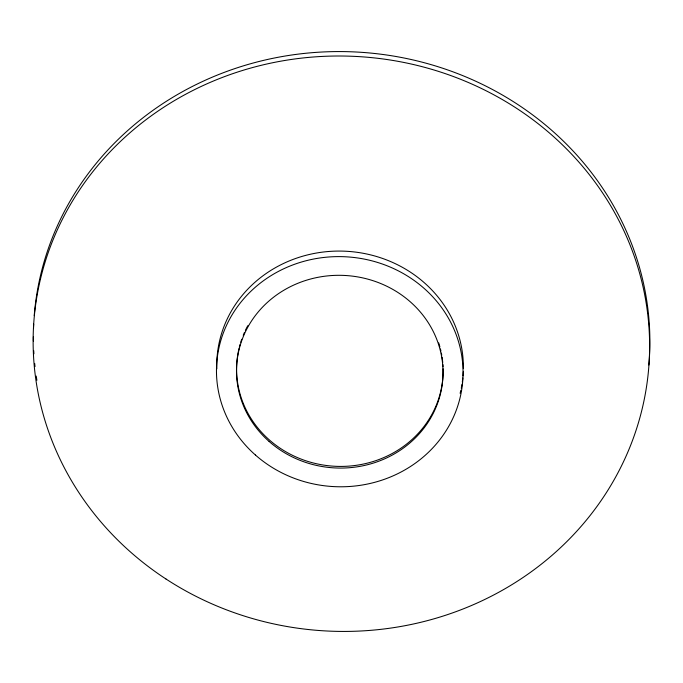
<?xml version="1.0" encoding="UTF-8"?>
<svg xmlns="http://www.w3.org/2000/svg" width="683" height="683" viewBox="0 0 683 683"><rect width="100%" height="100%" fill="white"/><g stroke="black" fill="none" stroke-linecap="round" stroke-linejoin="round"><path stroke-width="1.02" d="M36.882 380.26A308.315 287.645 3.3 0 1 36.233 376.068M35.012 366.575A308.315 287.645 3.3 0 1 34.679 363.399M33.911 353.82A308.315 287.645 3.3 0 1 33.723 350.627M33.407 341.03A308.315 287.645 3.3 0 1 33.382 336.77M33.518 328.275A308.315 287.645 3.3 0 1 33.689 324.041M34.227 315.623A308.315 287.645 3.3 0 1 365.644 52.634A308.315 287.645 3.3 0 1 648.85 365.029M462.826 377.938A123.324 115.06 3.3 0 1 462.323 382.087M462.015 384.145A123.324 115.06 3.3 0 1 461.273 388.243M460.846 390.275A123.324 115.06 3.3 0 1 460.129 393.288M216.844 368.888A123.324 115.06 3.3 0 1 338.922 251.071A123.324 115.06 3.3 0 1 463.364 368.581M463.279 371.697A123.324 115.06 3.3 0 1 463.014 375.855M443.096 368.777A103.287 96.363 3.3 0 1 329.633 465.866A103.287 96.363 3.3 0 1 239.067 348.321M239.315 347.305A103.287 96.363 3.3 0 1 240.126 344.275M240.732 342.26A103.287 96.363 3.3 0 1 241.739 339.255M243.242 335.276A103.287 96.363 3.3 0 1 244.497 332.339M245.385 330.401A103.287 96.363 3.3 0 1 247.801 325.68M438.699 342.875A103.287 96.363 3.3 0 1 439.903 346.913M440.433 348.962A103.287 96.363 3.3 0 1 440.928 351.019M441.363 353.094A103.287 96.363 3.3 0 1 441.756 355.186M442.097 357.277A103.287 96.363 3.3 0 1 442.738 362.519M442.908 364.611A103.287 96.363 3.3 0 1 443.028 366.703M165.995 579.013A308.315 287.645 3.3 0 0 648.594 369.469A308.315 287.645 3.3 0 0 209.527 82.677A308.315 287.645 3.3 0 0 165.995 579.013M255.391 454.989A123.324 115.06 3.3 0 0 459.813 398.829A123.324 115.06 3.3 0 0 304.08 261.273A123.324 115.06 3.3 0 0 255.391 454.989M269.102 441.449A103.287 96.363 3.3 0 0 440.304 394.415A103.287 96.363 3.3 0 0 309.877 279.21A103.287 96.363 3.3 0 0 269.102 441.449"/></g></svg>
